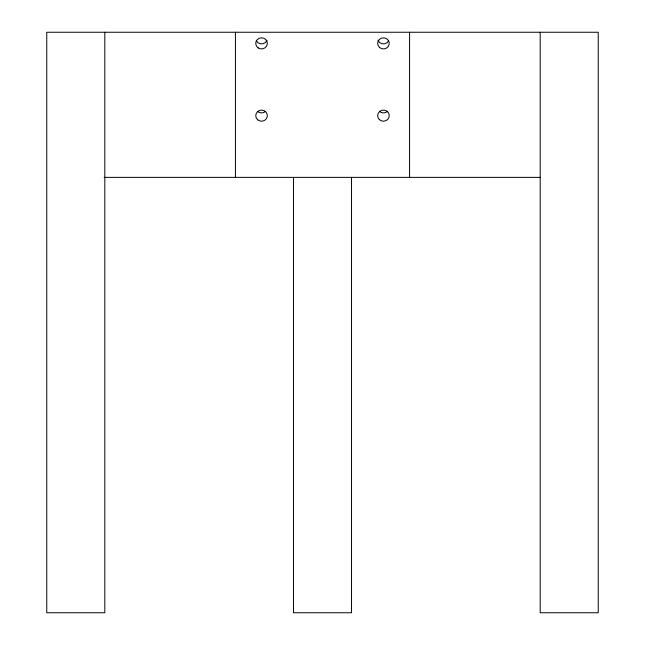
<?xml version="1.0" encoding="UTF-8"?>
<svg xmlns="http://www.w3.org/2000/svg" width="645" height="645" viewBox="0 0 645 645"><rect width="100%" height="100%" fill="white"/><g stroke="black" fill="none" stroke-linecap="round" stroke-linejoin="round"><path stroke-width="0.97" d="M104.159 177.375L540.188 177.375M540.188 32.25L540.188 612.75L598.238 612.75L598.238 32.25L46.763 32.25L46.763 612.75L104.812 612.75L104.812 32.25M409.575 32.25L409.575 177.375M351.525 177.375L351.525 612.75L293.475 612.75L293.475 177.375M235.425 32.25L235.425 177.375M267.014 40.248A5.805 5.563 0 0 1 256.299 40.74M388.661 40.828A5.805 5.563 0 0 1 377.954 40.151M264.837 111.891A5.805 5.563 0 0 1 257.782 111.545M387.621 111.19A5.805 5.563 0 0 1 379.405 111.303M258.234 47.94A5.805 5.563 0 0 0 267.336 43.836A5.805 5.563 0 0 0 259.072 38.337A5.805 5.563 0 0 0 258.234 47.94M379.623 47.553A5.805 5.563 0 0 0 389.145 44.457A5.805 5.563 0 0 0 381.59 38.103A5.805 5.563 0 0 0 379.623 47.553M257.782 119.881A5.805 5.563 0 0 0 267.256 116.664A5.805 5.563 0 0 0 259.604 110.416A5.805 5.563 0 0 0 257.782 119.881M379.405 119.639A5.805 5.563 0 0 0 389.08 117.011A5.805 5.563 0 0 0 381.864 110.303A5.805 5.563 0 0 0 379.405 119.639"/></g></svg>
